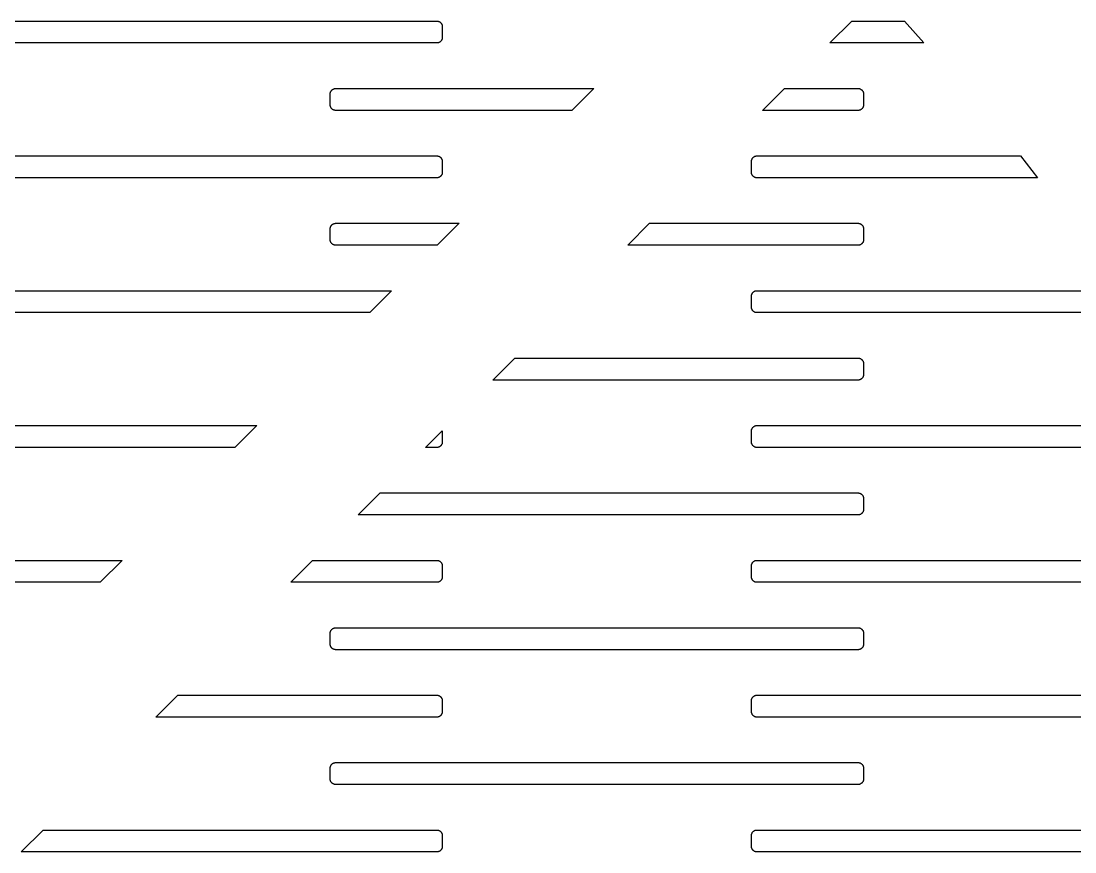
# Model space of a CAD drawing. Header units: metres. Extents: x -217 to 217, y -217 to 217.
# Drawn here: x 62.3 to 124.9, y 56.7 to 106 of the extents above; entities that cross this region are included whole.
import ezdxf

# ---------------------------------------------------------------- set-up
doc = ezdxf.new("R2010")
doc.units = ezdxf.units.M

msp = doc.modelspace()

# ---------------------------------------------------------------- linework, layer by layer
for p, q in [((56.0028, 105.978), (87.0028, 105.978)), ((87.0028, 105.978), (87.0232, 105.977)), ((87.0232, 105.977), (87.0435, 105.975)), ((87.0435, 105.975), (87.0637, 105.972)), ((87.0637, 105.972), (87.0836, 105.968)), ((87.0836, 105.968), (87.1032, 105.962)), ((87.1032, 105.962), (87.1224, 105.955)), ((87.1224, 105.955), (87.1412, 105.947)), ((87.1412, 105.947), (87.1594, 105.938)), ((87.1594, 105.938), (87.1769, 105.927)), ((87.1769, 105.927), (87.1938, 105.916)), ((87.1938, 105.916), (87.21, 105.903)), ((87.21, 105.903), (87.2253, 105.89)), ((87.2253, 105.89), (87.2397, 105.875)), ((87.2397, 105.875), (87.2532, 105.86)), ((87.2532, 105.86), (87.2657, 105.844)), ((87.2657, 105.844), (87.2772, 105.827)), ((87.2772, 105.827), (87.2876, 105.809)), ((87.2876, 105.809), (87.2969, 105.791)), ((87.2969, 105.791), (87.305, 105.772)), ((87.305, 105.772), (87.3119, 105.753)), ((87.3119, 105.753), (87.3176, 105.734)), ((87.3176, 105.734), (87.322, 105.714)), ((87.322, 105.714), (87.3252, 105.694)), ((110.335, 104.678), (111.635, 105.978)), ((111.635, 105.978), (114.765, 105.978)), ((114.765, 105.978), (115.911, 104.678)), ((87.3252, 105.694), (87.3271, 105.673)), ((87.3271, 105.673), (87.3278, 105.653)), ((87.3278, 105.653), (87.3278, 105.003)), ((87.0028, 104.678), (56.0028, 104.678)), ((87.0232, 104.678), (87.0028, 104.678)), ((87.0435, 104.68), (87.0232, 104.678)), ((87.0637, 104.684), (87.0435, 104.68)), ((87.0836, 104.688), (87.0637, 104.684)), ((87.1032, 104.694), (87.0836, 104.688)), ((87.1224, 104.701), (87.1032, 104.694)), ((87.1412, 104.709), (87.1224, 104.701)), ((87.1594, 104.718), (87.1412, 104.709)), ((87.1769, 104.728), (87.1594, 104.718)), ((87.1938, 104.74), (87.1769, 104.728)), ((87.21, 104.752), (87.1938, 104.74)), ((87.2253, 104.766), (87.21, 104.752)), ((87.2397, 104.78), (87.2253, 104.766)), ((87.2532, 104.796), (87.2397, 104.78)), ((87.2657, 104.812), (87.2532, 104.796)), ((87.2772, 104.829), (87.2657, 104.812)), ((87.2876, 104.846), (87.2772, 104.829)), ((87.2969, 104.864), (87.2876, 104.846)), ((87.305, 104.883), (87.2969, 104.864)), ((87.3119, 104.902), (87.305, 104.883)), ((87.3176, 104.922), (87.3119, 104.902)), ((87.322, 104.942), (87.3176, 104.922)), ((87.3252, 104.962), (87.322, 104.942)), ((87.3271, 104.982), (87.3252, 104.962)), ((87.3278, 105.003), (87.3271, 104.982)), ((115.911, 104.678), (110.335, 104.678)), ((80.8462, 101.938), (80.8644, 101.947)), ((80.8644, 101.947), (80.8831, 101.955)), ((80.8831, 101.955), (80.9024, 101.962)), ((80.9024, 101.962), (80.922, 101.968)), ((80.922, 101.968), (80.9419, 101.972)), ((80.9419, 101.972), (80.9621, 101.975)), ((80.9621, 101.975), (80.9824, 101.977)), ((80.9824, 101.977), (81.0028, 101.978)), ((81.0028, 101.978), (96.3209, 101.978)), ((96.3209, 101.978), (95.0209, 100.678)), ((106.335, 100.678), (107.635, 101.978)), ((107.635, 101.978), (112.003, 101.978)), ((112.003, 101.978), (112.023, 101.977)), ((112.023, 101.977), (112.044, 101.975)), ((112.044, 101.975), (112.064, 101.972)), ((112.064, 101.972), (112.084, 101.968)), ((112.084, 101.968), (112.103, 101.962)), ((112.103, 101.962), (112.122, 101.955)), ((112.122, 101.955), (112.141, 101.947)), ((112.141, 101.947), (112.159, 101.938)), ((80.6778, 101.653), (80.6784, 101.673)), ((80.6778, 101.003), (80.6778, 101.653)), ((80.6784, 101.673), (80.6804, 101.694)), ((80.6804, 101.694), (80.6835, 101.714)), ((80.6835, 101.714), (80.688, 101.734)), ((80.688, 101.734), (80.6937, 101.753)), ((80.6937, 101.753), (80.7006, 101.772)), ((80.7006, 101.772), (80.7087, 101.791)), ((80.7087, 101.791), (80.718, 101.809)), ((80.718, 101.809), (80.7284, 101.827)), ((80.7284, 101.827), (80.7399, 101.844)), ((80.7399, 101.844), (80.7524, 101.86)), ((80.7524, 101.86), (80.7659, 101.875)), ((80.7659, 101.875), (80.7803, 101.89)), ((80.7803, 101.89), (80.7956, 101.903)), ((80.7956, 101.903), (80.8118, 101.916)), ((80.8118, 101.916), (80.8287, 101.927)), ((80.8287, 101.927), (80.8462, 101.938)), ((112.159, 101.938), (112.177, 101.927)), ((112.177, 101.927), (112.194, 101.916)), ((112.194, 101.916), (112.21, 101.903)), ((112.21, 101.903), (112.225, 101.89)), ((112.225, 101.89), (112.24, 101.875)), ((112.24, 101.875), (112.253, 101.86)), ((112.253, 101.86), (112.266, 101.844)), ((112.266, 101.844), (112.277, 101.827)), ((112.277, 101.827), (112.288, 101.809)), ((112.288, 101.809), (112.297, 101.791)), ((112.297, 101.791), (112.305, 101.772)), ((112.305, 101.772), (112.312, 101.753)), ((112.312, 101.753), (112.318, 101.734)), ((112.318, 101.734), (112.322, 101.714)), ((112.322, 101.714), (112.325, 101.694)), ((112.325, 101.694), (112.327, 101.673)), ((112.327, 101.673), (112.328, 101.653)), ((112.328, 101.653), (112.328, 101.003)), ((80.6784, 100.982), (80.6778, 101.003)), ((80.6804, 100.962), (80.6784, 100.982)), ((80.6835, 100.942), (80.6804, 100.962)), ((80.688, 100.922), (80.6835, 100.942)), ((80.6937, 100.902), (80.688, 100.922)), ((80.7006, 100.883), (80.6937, 100.902)), ((80.7087, 100.864), (80.7006, 100.883)), ((80.718, 100.846), (80.7087, 100.864)), ((80.7284, 100.829), (80.718, 100.846)), ((80.7399, 100.812), (80.7284, 100.829)), ((80.7524, 100.796), (80.7399, 100.812)), ((80.7659, 100.78), (80.7524, 100.796)), ((80.7803, 100.766), (80.7659, 100.78)), ((80.7956, 100.752), (80.7803, 100.766)), ((80.8118, 100.74), (80.7956, 100.752)), ((80.8287, 100.728), (80.8118, 100.74)), ((80.8462, 100.718), (80.8287, 100.728)), ((80.8644, 100.709), (80.8462, 100.718)), ((80.8831, 100.701), (80.8644, 100.709)), ((80.9024, 100.694), (80.8831, 100.701)), ((80.922, 100.688), (80.9024, 100.694)), ((112.103, 100.694), (112.084, 100.688)), ((112.122, 100.701), (112.103, 100.694)), ((112.141, 100.709), (112.122, 100.701)), ((112.159, 100.718), (112.141, 100.709)), ((112.177, 100.728), (112.159, 100.718)), ((112.194, 100.74), (112.177, 100.728)), ((112.21, 100.752), (112.194, 100.74)), ((112.225, 100.766), (112.21, 100.752)), ((112.24, 100.78), (112.225, 100.766)), ((112.253, 100.796), (112.24, 100.78)), ((112.266, 100.812), (112.253, 100.796)), ((112.277, 100.829), (112.266, 100.812)), ((112.288, 100.846), (112.277, 100.829)), ((112.297, 100.864), (112.288, 100.846)), ((112.305, 100.883), (112.297, 100.864)), ((112.312, 100.902), (112.305, 100.883)), ((112.318, 100.922), (112.312, 100.902)), ((112.322, 100.942), (112.318, 100.922)), ((112.325, 100.962), (112.322, 100.942)), ((112.327, 100.982), (112.325, 100.962)), ((112.328, 101.003), (112.327, 100.982)), ((80.9419, 100.684), (80.922, 100.688)), ((80.9621, 100.68), (80.9419, 100.684)), ((80.9824, 100.678), (80.9621, 100.68)), ((81.0028, 100.678), (80.9824, 100.678)), ((95.0209, 100.678), (81.0028, 100.678)), ((112.003, 100.678), (106.335, 100.678)), ((112.023, 100.678), (112.003, 100.678)), ((112.044, 100.68), (112.023, 100.678)), ((112.064, 100.684), (112.044, 100.68)), ((112.084, 100.688), (112.064, 100.684)), ((56.0028, 97.9778), (87.0028, 97.9778)), ((87.0028, 97.9778), (87.0232, 97.9772)), ((87.0232, 97.9772), (87.0435, 97.9752)), ((87.0435, 97.9752), (87.0637, 97.972)), ((87.0637, 97.972), (87.0836, 97.9676)), ((87.0836, 97.9676), (87.1032, 97.9619)), ((87.1032, 97.9619), (87.1224, 97.955)), ((87.1224, 97.955), (87.1412, 97.9469)), ((87.1412, 97.9469), (87.1594, 97.9376)), ((87.1594, 97.9376), (87.1769, 97.9272)), ((87.1769, 97.9272), (87.1938, 97.9157)), ((87.1938, 97.9157), (87.21, 97.9032)), ((87.21, 97.9032), (87.2253, 97.8897)), ((87.2253, 97.8897), (87.2397, 97.8753)), ((87.2397, 97.8753), (87.2532, 97.86)), ((87.2532, 97.86), (87.2657, 97.8438)), ((87.2657, 97.8438), (87.2772, 97.8269)), ((87.2772, 97.8269), (87.2876, 97.8094)), ((87.2876, 97.8094), (87.2969, 97.7912)), ((87.2969, 97.7912), (87.305, 97.7724)), ((87.305, 97.7724), (87.3119, 97.7532)), ((87.3119, 97.7532), (87.3176, 97.7336)), ((87.3176, 97.7336), (87.322, 97.7137)), ((87.322, 97.7137), (87.3252, 97.6935)), ((87.3252, 97.6935), (87.3271, 97.6732)), ((87.3271, 97.6732), (87.3278, 97.6528)), ((87.3278, 97.6528), (87.3278, 97.0028)), ((105.678, 97.6732), (105.68, 97.6935)), ((105.678, 97.6528), (105.678, 97.6732)), ((105.678, 97.0028), (105.678, 97.6528)), ((105.68, 97.6935), (105.684, 97.7137)), ((105.684, 97.7137), (105.688, 97.7336)), ((105.688, 97.7336), (105.694, 97.7532)), ((105.694, 97.7532), (105.701, 97.7724)), ((105.701, 97.7724), (105.709, 97.7912)), ((105.709, 97.7912), (105.718, 97.8094)), ((105.718, 97.8094), (105.728, 97.8269)), ((105.728, 97.8269), (105.74, 97.8438)), ((105.74, 97.8438), (105.752, 97.86)), ((105.752, 97.86), (105.766, 97.8753)), ((105.766, 97.8753), (105.78, 97.8897)), ((105.78, 97.8897), (105.796, 97.9032)), ((105.796, 97.9032), (105.812, 97.9157)), ((105.812, 97.9157), (105.829, 97.9272)), ((105.829, 97.9272), (105.846, 97.9376)), ((105.846, 97.9376), (105.864, 97.9469)), ((105.864, 97.9469), (105.883, 97.955)), ((105.883, 97.955), (105.902, 97.9619)), ((105.902, 97.9619), (105.922, 97.9676)), ((105.922, 97.9676), (105.942, 97.972)), ((105.942, 97.972), (105.962, 97.9752)), ((105.962, 97.9752), (105.982, 97.9772)), ((105.982, 97.9772), (106.003, 97.9778)), ((106.003, 97.9778), (121.646, 97.9778)), ((121.646, 97.9778), (122.655, 96.6778)), ((87.322, 96.9419), (87.3176, 96.922)), ((87.3252, 96.9621), (87.322, 96.9419)), ((87.3271, 96.9824), (87.3252, 96.9621)), ((87.3278, 97.0028), (87.3271, 96.9824)), ((105.678, 96.9824), (105.678, 97.0028)), ((105.68, 96.9621), (105.678, 96.9824)), ((105.684, 96.9419), (105.68, 96.9621)), ((105.688, 96.922), (105.684, 96.9419)), ((87.0028, 96.6778), (56.0028, 96.6778)), ((87.0232, 96.6784), (87.0028, 96.6778)), ((87.0435, 96.6804), (87.0232, 96.6784)), ((87.0637, 96.6835), (87.0435, 96.6804)), ((87.0836, 96.688), (87.0637, 96.6835)), ((87.1032, 96.6937), (87.0836, 96.688)), ((87.1224, 96.7006), (87.1032, 96.6937)), ((87.1412, 96.7087), (87.1224, 96.7006)), ((87.1594, 96.718), (87.1412, 96.7087)), ((87.1769, 96.7284), (87.1594, 96.718)), ((87.1938, 96.7399), (87.1769, 96.7284)), ((87.21, 96.7524), (87.1938, 96.7399)), ((87.2253, 96.7659), (87.21, 96.7524)), ((87.2397, 96.7803), (87.2253, 96.7659)), ((87.2532, 96.7956), (87.2397, 96.7803)), ((87.2657, 96.8118), (87.2532, 96.7956)), ((87.2772, 96.8287), (87.2657, 96.8118)), ((87.2876, 96.8462), (87.2772, 96.8287)), ((87.2969, 96.8644), (87.2876, 96.8462)), ((87.305, 96.8831), (87.2969, 96.8644)), ((87.3119, 96.9024), (87.305, 96.8831)), ((87.3176, 96.922), (87.3119, 96.9024)), ((105.694, 96.9024), (105.688, 96.922)), ((105.701, 96.8831), (105.694, 96.9024)), ((105.709, 96.8644), (105.701, 96.8831)), ((105.718, 96.8462), (105.709, 96.8644)), ((105.728, 96.8287), (105.718, 96.8462)), ((105.74, 96.8118), (105.728, 96.8287)), ((105.752, 96.7956), (105.74, 96.8118)), ((105.766, 96.7803), (105.752, 96.7956)), ((105.78, 96.7659), (105.766, 96.7803)), ((105.796, 96.7524), (105.78, 96.7659)), ((105.812, 96.7399), (105.796, 96.7524)), ((105.829, 96.7284), (105.812, 96.7399)), ((105.846, 96.718), (105.829, 96.7284)), ((105.864, 96.7087), (105.846, 96.718)), ((105.883, 96.7006), (105.864, 96.7087)), ((105.902, 96.6937), (105.883, 96.7006)), ((105.922, 96.688), (105.902, 96.6937)), ((105.942, 96.6835), (105.922, 96.688)), ((105.962, 96.6804), (105.942, 96.6835)), ((105.982, 96.6784), (105.962, 96.6804)), ((106.003, 96.6778), (105.982, 96.6784)), ((122.655, 96.6778), (106.003, 96.6778)), ((80.718, 93.8094), (80.7284, 93.8269)), ((80.7284, 93.8269), (80.7399, 93.8438)), ((80.7399, 93.8438), (80.7524, 93.86)), ((80.7524, 93.86), (80.7659, 93.8753)), ((80.7659, 93.8753), (80.7803, 93.8897)), ((80.7803, 93.8897), (80.7956, 93.9032)), ((80.7956, 93.9032), (80.8118, 93.9157)), ((80.8118, 93.9157), (80.8287, 93.9272)), ((80.8287, 93.9272), (80.8462, 93.9376)), ((80.8462, 93.9376), (80.8644, 93.9469)), ((80.8644, 93.9469), (80.8831, 93.955)), ((80.8831, 93.955), (80.9024, 93.9619)), ((80.9024, 93.9619), (80.922, 93.9676)), ((80.922, 93.9676), (80.9419, 93.972)), ((80.9419, 93.972), (80.9621, 93.9752)), ((80.9621, 93.9752), (80.9824, 93.9772)), ((80.9824, 93.9772), (81.0028, 93.9778)), ((81.0028, 93.9778), (88.3209, 93.9778)), ((88.3209, 93.9778), (87.0209, 92.6778)), ((98.3347, 92.6778), (99.6346, 93.9778)), ((99.6346, 93.9778), (112.003, 93.9778)), ((112.003, 93.9778), (112.023, 93.9772)), ((112.023, 93.9772), (112.044, 93.9752)), ((112.044, 93.9752), (112.064, 93.972)), ((112.064, 93.972), (112.084, 93.9676)), ((112.084, 93.9676), (112.103, 93.9619)), ((112.103, 93.9619), (112.122, 93.955)), ((112.122, 93.955), (112.141, 93.9469)), ((112.141, 93.9469), (112.159, 93.9376)), ((112.159, 93.9376), (112.177, 93.9272)), ((112.177, 93.9272), (112.194, 93.9157)), ((112.194, 93.9157), (112.21, 93.9032)), ((112.21, 93.9032), (112.225, 93.8897)), ((112.225, 93.8897), (112.24, 93.8753)), ((112.24, 93.8753), (112.253, 93.86)), ((112.253, 93.86), (112.266, 93.8438)), ((112.266, 93.8438), (112.277, 93.8269)), ((112.277, 93.8269), (112.288, 93.8094)), ((80.6778, 93.6528), (80.6784, 93.6732)), ((80.6778, 93.0028), (80.6778, 93.6528)), ((80.6784, 93.6732), (80.6804, 93.6935)), ((80.6804, 93.6935), (80.6835, 93.7137)), ((80.6835, 93.7137), (80.688, 93.7336)), ((80.688, 93.7336), (80.6937, 93.7532)), ((80.6937, 93.7532), (80.7006, 93.7724)), ((80.7006, 93.7724), (80.7087, 93.7912)), ((80.7087, 93.7912), (80.718, 93.8094)), ((112.288, 93.8094), (112.297, 93.7912)), ((112.297, 93.7912), (112.305, 93.7724)), ((112.305, 93.7724), (112.312, 93.7532)), ((112.312, 93.7532), (112.318, 93.7336)), ((112.318, 93.7336), (112.322, 93.7137)), ((112.322, 93.7137), (112.325, 93.6935)), ((112.325, 93.6935), (112.327, 93.6732)), ((112.327, 93.6732), (112.328, 93.6528)), ((112.328, 93.6528), (112.328, 93.0028)), ((80.6784, 92.9824), (80.6778, 93.0028)), ((80.6804, 92.9621), (80.6784, 92.9824)), ((80.6835, 92.9419), (80.6804, 92.9621)), ((80.688, 92.922), (80.6835, 92.9419)), ((80.6937, 92.9024), (80.688, 92.922)), ((80.7006, 92.8831), (80.6937, 92.9024)), ((80.7087, 92.8644), (80.7006, 92.8831)), ((80.718, 92.8462), (80.7087, 92.8644)), ((80.7284, 92.8287), (80.718, 92.8462)), ((80.7399, 92.8118), (80.7284, 92.8287)), ((80.7524, 92.7956), (80.7399, 92.8118)), ((80.7659, 92.7803), (80.7524, 92.7956)), ((80.7803, 92.7659), (80.7659, 92.7803)), ((80.7956, 92.7524), (80.7803, 92.7659)), ((80.8118, 92.7399), (80.7956, 92.7524)), ((80.8287, 92.7284), (80.8118, 92.7399)), ((80.8462, 92.718), (80.8287, 92.7284)), ((80.8644, 92.7087), (80.8462, 92.718)), ((80.8831, 92.7006), (80.8644, 92.7087)), ((80.9024, 92.6937), (80.8831, 92.7006)), ((80.922, 92.688), (80.9024, 92.6937)), ((80.9419, 92.6835), (80.922, 92.688)), ((80.9621, 92.6804), (80.9419, 92.6835)), ((80.9824, 92.6784), (80.9621, 92.6804)), ((81.0028, 92.6778), (80.9824, 92.6784)), ((87.0209, 92.6778), (81.0028, 92.6778)), ((112.003, 92.6778), (98.3347, 92.6778)), ((112.023, 92.6784), (112.003, 92.6778)), ((112.044, 92.6804), (112.023, 92.6784)), ((112.064, 92.6835), (112.044, 92.6804)), ((112.084, 92.688), (112.064, 92.6835)), ((112.103, 92.6937), (112.084, 92.688)), ((112.122, 92.7006), (112.103, 92.6937)), ((112.141, 92.7087), (112.122, 92.7006)), ((112.159, 92.718), (112.141, 92.7087)), ((112.177, 92.7284), (112.159, 92.718)), ((112.194, 92.7399), (112.177, 92.7284)), ((112.21, 92.7524), (112.194, 92.7399)), ((112.225, 92.7659), (112.21, 92.7524)), ((112.24, 92.7803), (112.225, 92.7659)), ((112.253, 92.7956), (112.24, 92.7803)), ((112.266, 92.8118), (112.253, 92.7956)), ((112.277, 92.8287), (112.266, 92.8118)), ((112.288, 92.8462), (112.277, 92.8287)), ((112.297, 92.8644), (112.288, 92.8462)), ((112.305, 92.8831), (112.297, 92.8644)), ((112.312, 92.9024), (112.305, 92.8831)), ((112.318, 92.922), (112.312, 92.9024)), ((112.322, 92.9419), (112.318, 92.922)), ((112.325, 92.9621), (112.322, 92.9419)), ((112.327, 92.9824), (112.325, 92.9621)), ((112.328, 93.0028), (112.327, 92.9824)), ((56.0028, 89.9778), (84.3209, 89.9778)), ((84.3209, 89.9778), (83.0209, 88.6778)), ((105.678, 89.6732), (105.68, 89.6935)), ((105.678, 89.6528), (105.678, 89.6732)), ((105.678, 89.0028), (105.678, 89.6528)), ((105.68, 89.6935), (105.684, 89.7137)), ((105.684, 89.7137), (105.688, 89.7336)), ((105.688, 89.7336), (105.694, 89.7532)), ((105.694, 89.7532), (105.701, 89.7724)), ((105.701, 89.7724), (105.709, 89.7912)), ((105.709, 89.7912), (105.718, 89.8094)), ((105.718, 89.8094), (105.728, 89.8269)), ((105.728, 89.8269), (105.74, 89.8438)), ((105.74, 89.8438), (105.752, 89.86)), ((105.752, 89.86), (105.766, 89.8753)), ((105.766, 89.8753), (105.78, 89.8897)), ((105.78, 89.8897), (105.796, 89.9032)), ((105.796, 89.9032), (105.812, 89.9157)), ((105.812, 89.9157), (105.829, 89.9272)), ((105.829, 89.9272), (105.846, 89.9376)), ((105.846, 89.9376), (105.864, 89.9469)), ((105.864, 89.9469), (105.883, 89.955)), ((105.883, 89.955), (105.902, 89.9619)), ((105.902, 89.9619), (105.922, 89.9676)), ((105.922, 89.9676), (105.942, 89.972)), ((105.942, 89.972), (105.962, 89.9752)), ((105.962, 89.9752), (105.982, 89.9772)), ((105.982, 89.9772), (106.003, 89.9778)), ((106.003, 89.9778), (127.673, 89.9778)), ((105.678, 88.9824), (105.678, 89.0028)), ((105.68, 88.9621), (105.678, 88.9824)), ((105.684, 88.9419), (105.68, 88.9621)), ((105.688, 88.922), (105.684, 88.9419)), ((105.694, 88.9024), (105.688, 88.922)), ((105.701, 88.8831), (105.694, 88.9024)), ((105.709, 88.8644), (105.701, 88.8831)), ((105.718, 88.8462), (105.709, 88.8644)), ((105.728, 88.8287), (105.718, 88.8462)), ((105.74, 88.8118), (105.728, 88.8287)), ((105.752, 88.7956), (105.74, 88.8118)), ((83.0209, 88.6778), (56.0028, 88.6778)), ((105.766, 88.7803), (105.752, 88.7956)), ((105.78, 88.7659), (105.766, 88.7803)), ((105.796, 88.7524), (105.78, 88.7659)), ((105.812, 88.7399), (105.796, 88.7524)), ((105.829, 88.7284), (105.812, 88.7399)), ((105.846, 88.718), (105.829, 88.7284)), ((105.864, 88.7087), (105.846, 88.718)), ((105.883, 88.7006), (105.864, 88.7087)), ((105.902, 88.6937), (105.883, 88.7006)), ((105.922, 88.688), (105.902, 88.6937)), ((105.942, 88.6835), (105.922, 88.688)), ((105.962, 88.6804), (105.942, 88.6835)), ((105.982, 88.6784), (105.962, 88.6804)), ((106.003, 88.6778), (105.982, 88.6784)), ((128.556, 88.6778), (106.003, 88.6778)), ((90.3347, 84.6778), (91.6346, 85.9778)), ((91.6346, 85.9778), (112.003, 85.9778)), ((112.003, 85.9778), (112.023, 85.9772)), ((112.023, 85.9772), (112.044, 85.9752)), ((112.044, 85.9752), (112.064, 85.972)), ((112.064, 85.972), (112.084, 85.9676)), ((112.084, 85.9676), (112.103, 85.9619)), ((112.103, 85.9619), (112.122, 85.955)), ((112.122, 85.955), (112.141, 85.9469)), ((112.141, 85.9469), (112.159, 85.9376)), ((112.159, 85.9376), (112.177, 85.9272)), ((112.177, 85.9272), (112.194, 85.9157)), ((112.194, 85.9157), (112.21, 85.9032)), ((112.21, 85.9032), (112.225, 85.8897)), ((112.225, 85.8897), (112.24, 85.8753)), ((112.24, 85.8753), (112.253, 85.86)), ((112.253, 85.86), (112.266, 85.8438)), ((112.266, 85.8438), (112.277, 85.8269)), ((112.277, 85.8269), (112.288, 85.8094)), ((112.288, 85.8094), (112.297, 85.7912)), ((112.297, 85.7912), (112.305, 85.7724)), ((112.305, 85.7724), (112.312, 85.7532)), ((112.312, 85.7532), (112.318, 85.7336)), ((112.318, 85.7336), (112.322, 85.7137)), ((112.322, 85.7137), (112.325, 85.6935)), ((112.325, 85.6935), (112.327, 85.6732)), ((112.327, 85.6732), (112.328, 85.6528)), ((112.328, 85.6528), (112.328, 85.0028)), ((112.003, 84.6778), (90.3347, 84.6778)), ((112.023, 84.6784), (112.003, 84.6778)), ((112.044, 84.6804), (112.023, 84.6784)), ((112.064, 84.6835), (112.044, 84.6804)), ((112.084, 84.688), (112.064, 84.6835)), ((112.103, 84.6937), (112.084, 84.688)), ((112.122, 84.7006), (112.103, 84.6937)), ((112.141, 84.7087), (112.122, 84.7006)), ((112.159, 84.718), (112.141, 84.7087)), ((112.177, 84.7284), (112.159, 84.718)), ((112.194, 84.7399), (112.177, 84.7284)), ((112.21, 84.7524), (112.194, 84.7399)), ((112.225, 84.7659), (112.21, 84.7524)), ((112.24, 84.7803), (112.225, 84.7659)), ((112.253, 84.7956), (112.24, 84.7803)), ((112.266, 84.8118), (112.253, 84.7956)), ((112.277, 84.8287), (112.266, 84.8118)), ((112.288, 84.8462), (112.277, 84.8287)), ((112.297, 84.8644), (112.288, 84.8462)), ((112.305, 84.8831), (112.297, 84.8644)), ((112.312, 84.9024), (112.305, 84.8831)), ((112.318, 84.922), (112.312, 84.9024)), ((112.322, 84.9419), (112.318, 84.922)), ((112.325, 84.9621), (112.322, 84.9419)), ((112.327, 84.9824), (112.325, 84.9621)), ((112.328, 85.0028), (112.327, 84.9824)), ((56.0028, 81.9778), (76.3209, 81.9778)), ((76.3209, 81.9778), (75.0209, 80.6778)), ((105.829, 81.9272), (105.846, 81.9376)), ((105.846, 81.9376), (105.864, 81.9469)), ((105.864, 81.9469), (105.883, 81.955)), ((105.883, 81.955), (105.902, 81.9619)), ((105.902, 81.9619), (105.922, 81.9676)), ((105.922, 81.9676), (105.942, 81.972)), ((105.942, 81.972), (105.962, 81.9752)), ((105.962, 81.9752), (105.982, 81.9772)), ((105.982, 81.9772), (106.003, 81.9778)), ((106.003, 81.9778), (132.956, 81.9778)), ((86.3347, 80.6778), (87.3272, 81.6704)), ((87.3272, 81.6704), (87.3278, 81.6528)), ((87.3278, 81.6528), (87.3278, 81.0028)), ((105.678, 81.6732), (105.68, 81.6935)), ((105.678, 81.6528), (105.678, 81.6732)), ((105.678, 81.0028), (105.678, 81.6528)), ((105.68, 81.6935), (105.684, 81.7137)), ((105.684, 81.7137), (105.688, 81.7336)), ((105.688, 81.7336), (105.694, 81.7532)), ((105.694, 81.7532), (105.701, 81.7724)), ((105.701, 81.7724), (105.709, 81.7912)), ((105.709, 81.7912), (105.718, 81.8094)), ((105.718, 81.8094), (105.728, 81.8269)), ((105.728, 81.8269), (105.74, 81.8438)), ((105.74, 81.8438), (105.752, 81.86)), ((105.752, 81.86), (105.766, 81.8753)), ((105.766, 81.8753), (105.78, 81.8897)), ((105.78, 81.8897), (105.796, 81.9032)), ((105.796, 81.9032), (105.812, 81.9157)), ((105.812, 81.9157), (105.829, 81.9272)), ((87.0435, 80.6804), (87.0232, 80.6784)), ((87.0637, 80.6835), (87.0435, 80.6804)), ((87.0836, 80.688), (87.0637, 80.6835)), ((87.1032, 80.6937), (87.0836, 80.688)), ((87.1224, 80.7006), (87.1032, 80.6937)), ((87.1412, 80.7087), (87.1224, 80.7006)), ((87.1594, 80.718), (87.1412, 80.7087)), ((87.1769, 80.7284), (87.1594, 80.718)), ((87.1938, 80.7399), (87.1769, 80.7284)), ((87.21, 80.7524), (87.1938, 80.7399)), ((87.2253, 80.7659), (87.21, 80.7524)), ((87.2397, 80.7803), (87.2253, 80.7659)), ((87.2532, 80.7956), (87.2397, 80.7803)), ((87.2657, 80.8118), (87.2532, 80.7956)), ((87.2772, 80.8287), (87.2657, 80.8118)), ((87.2876, 80.8462), (87.2772, 80.8287)), ((87.2969, 80.8644), (87.2876, 80.8462)), ((87.305, 80.8831), (87.2969, 80.8644)), ((87.3119, 80.9024), (87.305, 80.8831)), ((87.3176, 80.922), (87.3119, 80.9024)), ((87.322, 80.9419), (87.3176, 80.922)), ((87.3252, 80.9621), (87.322, 80.9419)), ((87.3271, 80.9824), (87.3252, 80.9621)), ((87.3278, 81.0028), (87.3271, 80.9824)), ((105.678, 80.9824), (105.678, 81.0028)), ((105.68, 80.9621), (105.678, 80.9824)), ((105.684, 80.9419), (105.68, 80.9621)), ((105.688, 80.922), (105.684, 80.9419)), ((105.694, 80.9024), (105.688, 80.922)), ((105.701, 80.8831), (105.694, 80.9024)), ((105.709, 80.8644), (105.701, 80.8831)), ((105.718, 80.8462), (105.709, 80.8644)), ((105.728, 80.8287), (105.718, 80.8462)), ((105.74, 80.8118), (105.728, 80.8287)), ((105.752, 80.7956), (105.74, 80.8118)), ((105.766, 80.7803), (105.752, 80.7956)), ((105.78, 80.7659), (105.766, 80.7803)), ((105.796, 80.7524), (105.78, 80.7659)), ((105.812, 80.7399), (105.796, 80.7524)), ((105.829, 80.7284), (105.812, 80.7399)), ((105.846, 80.718), (105.829, 80.7284)), ((105.864, 80.7087), (105.846, 80.718)), ((105.883, 80.7006), (105.864, 80.7087)), ((105.902, 80.6937), (105.883, 80.7006)), ((105.922, 80.688), (105.902, 80.6937)), ((105.942, 80.6835), (105.922, 80.688)), ((105.962, 80.6804), (105.942, 80.6835)), ((105.982, 80.6784), (105.962, 80.6804)), ((75.0209, 80.6778), (56.0028, 80.6778)), ((87.0028, 80.6778), (86.3347, 80.6778)), ((87.0232, 80.6784), (87.0028, 80.6778)), ((106.003, 80.6778), (105.982, 80.6784)), ((133.725, 80.6778), (106.003, 80.6778)), ((82.3347, 76.6778), (83.6346, 77.9778)), ((83.6346, 77.9778), (112.003, 77.9778)), ((112.003, 77.9778), (112.023, 77.9772)), ((112.023, 77.9772), (112.044, 77.9752)), ((112.044, 77.9752), (112.064, 77.972)), ((112.064, 77.972), (112.084, 77.9676)), ((112.084, 77.9676), (112.103, 77.9619)), ((112.103, 77.9619), (112.122, 77.955)), ((112.122, 77.955), (112.141, 77.9469)), ((112.141, 77.9469), (112.159, 77.9376)), ((112.159, 77.9376), (112.177, 77.9272)), ((112.177, 77.9272), (112.194, 77.9157)), ((112.194, 77.9157), (112.21, 77.9032)), ((112.21, 77.9032), (112.225, 77.8897)), ((112.225, 77.8897), (112.24, 77.8753)), ((112.24, 77.8753), (112.253, 77.86)), ((112.253, 77.86), (112.266, 77.8438)), ((112.266, 77.8438), (112.277, 77.8269)), ((112.277, 77.8269), (112.288, 77.8094)), ((112.288, 77.8094), (112.297, 77.7912)), ((112.297, 77.7912), (112.305, 77.7724)), ((112.305, 77.7724), (112.312, 77.7532)), ((112.312, 77.7532), (112.318, 77.7336)), ((112.318, 77.7336), (112.322, 77.7137)), ((112.322, 77.7137), (112.325, 77.6935)), ((112.325, 77.6935), (112.327, 77.6732)), ((112.327, 77.6732), (112.328, 77.6528)), ((112.328, 77.6528), (112.328, 77.0028)), ((112.322, 76.9419), (112.318, 76.922)), ((112.325, 76.9621), (112.322, 76.9419)), ((112.327, 76.9824), (112.325, 76.9621)), ((112.328, 77.0028), (112.327, 76.9824)), ((112.003, 76.6778), (82.3347, 76.6778)), ((112.023, 76.6784), (112.003, 76.6778)), ((112.044, 76.6804), (112.023, 76.6784)), ((112.064, 76.6835), (112.044, 76.6804)), ((112.084, 76.688), (112.064, 76.6835)), ((112.103, 76.6937), (112.084, 76.688)), ((112.122, 76.7006), (112.103, 76.6937)), ((112.141, 76.7087), (112.122, 76.7006)), ((112.159, 76.718), (112.141, 76.7087)), ((112.177, 76.7284), (112.159, 76.718)), ((112.194, 76.7399), (112.177, 76.7284)), ((112.21, 76.7524), (112.194, 76.7399)), ((112.225, 76.7659), (112.21, 76.7524)), ((112.24, 76.7803), (112.225, 76.7659)), ((112.253, 76.7956), (112.24, 76.7803)), ((112.266, 76.8118), (112.253, 76.7956)), ((112.277, 76.8287), (112.266, 76.8118)), ((112.288, 76.8462), (112.277, 76.8287)), ((112.297, 76.8644), (112.288, 76.8462)), ((112.305, 76.8831), (112.297, 76.8644)), ((112.312, 76.9024), (112.305, 76.8831)), ((112.318, 76.922), (112.312, 76.9024)), ((56.0028, 73.9778), (68.3209, 73.9778)), ((68.3209, 73.9778), (67.0209, 72.6778)), ((78.3347, 72.6778), (79.6346, 73.9778)), ((79.6346, 73.9778), (87.0028, 73.9778)), ((87.0028, 73.9778), (87.0232, 73.9772)), ((87.0232, 73.9772), (87.0435, 73.9752)), ((87.0435, 73.9752), (87.0637, 73.972)), ((87.0637, 73.972), (87.0836, 73.9676)), ((87.0836, 73.9676), (87.1032, 73.9619)), ((87.1032, 73.9619), (87.1224, 73.955)), ((87.1224, 73.955), (87.1412, 73.9469)), ((87.1412, 73.9469), (87.1594, 73.9376)), ((87.1594, 73.9376), (87.1769, 73.9272)), ((87.1769, 73.9272), (87.1938, 73.9157)), ((87.1938, 73.9157), (87.21, 73.9032)), ((87.21, 73.9032), (87.2253, 73.8897)), ((87.2253, 73.8897), (87.2397, 73.8753)), ((87.2397, 73.8753), (87.2532, 73.86)), ((87.2532, 73.86), (87.2657, 73.8438)), ((87.2657, 73.8438), (87.2772, 73.8269)), ((87.2772, 73.8269), (87.2876, 73.8094)), ((87.2876, 73.8094), (87.2969, 73.7912)), ((105.709, 73.7912), (105.718, 73.8094)), ((105.718, 73.8094), (105.728, 73.8269)), ((105.728, 73.8269), (105.74, 73.8438)), ((105.74, 73.8438), (105.752, 73.86)), ((105.752, 73.86), (105.766, 73.8753)), ((105.766, 73.8753), (105.78, 73.8897)), ((105.78, 73.8897), (105.796, 73.9032)), ((105.796, 73.9032), (105.812, 73.9157)), ((105.812, 73.9157), (105.829, 73.9272)), ((105.829, 73.9272), (105.846, 73.9376)), ((105.846, 73.9376), (105.864, 73.9469)), ((105.864, 73.9469), (105.883, 73.955)), ((105.883, 73.955), (105.902, 73.9619)), ((105.902, 73.9619), (105.922, 73.9676)), ((105.922, 73.9676), (105.942, 73.972)), ((105.942, 73.972), (105.962, 73.9752)), ((105.962, 73.9752), (105.982, 73.9772)), ((105.982, 73.9772), (106.003, 73.9778)), ((106.003, 73.9778), (137.003, 73.9778)), ((87.2969, 73.7912), (87.305, 73.7724)), ((87.305, 73.7724), (87.3119, 73.7532)), ((87.3119, 73.7532), (87.3176, 73.7336)), ((87.3176, 73.7336), (87.322, 73.7137)), ((87.322, 73.7137), (87.3252, 73.6935)), ((87.3252, 73.6935), (87.3271, 73.6732)), ((87.3271, 73.6732), (87.3278, 73.6528)), ((87.3278, 73.6528), (87.3278, 73.0028)), ((105.678, 73.6732), (105.68, 73.6935)), ((105.678, 73.6528), (105.678, 73.6732)), ((105.678, 73.0028), (105.678, 73.6528)), ((105.68, 73.6935), (105.684, 73.7137)), ((105.684, 73.7137), (105.688, 73.7336)), ((105.688, 73.7336), (105.694, 73.7532)), ((105.694, 73.7532), (105.701, 73.7724)), ((105.701, 73.7724), (105.709, 73.7912)), ((67.0209, 72.6778), (56.0028, 72.6778)), ((87.0028, 72.6778), (78.3347, 72.6778)), ((87.0232, 72.6784), (87.0028, 72.6778)), ((87.0435, 72.6804), (87.0232, 72.6784)), ((87.0637, 72.6835), (87.0435, 72.6804)), ((87.0836, 72.688), (87.0637, 72.6835)), ((87.1032, 72.6937), (87.0836, 72.688)), ((87.1224, 72.7006), (87.1032, 72.6937)), ((87.1412, 72.7087), (87.1224, 72.7006)), ((87.1594, 72.718), (87.1412, 72.7087)), ((87.1769, 72.7284), (87.1594, 72.718)), ((87.1938, 72.7399), (87.1769, 72.7284)), ((87.21, 72.7524), (87.1938, 72.7399)), ((87.2253, 72.7659), (87.21, 72.7524)), ((87.2397, 72.7803), (87.2253, 72.7659)), ((87.2532, 72.7956), (87.2397, 72.7803)), ((87.2657, 72.8118), (87.2532, 72.7956)), ((87.2772, 72.8287), (87.2657, 72.8118)), ((87.2876, 72.8462), (87.2772, 72.8287)), ((87.2969, 72.8644), (87.2876, 72.8462)), ((87.305, 72.8831), (87.2969, 72.8644)), ((87.3119, 72.9024), (87.305, 72.8831)), ((87.3176, 72.922), (87.3119, 72.9024)), ((87.322, 72.9419), (87.3176, 72.922)), ((87.3252, 72.9621), (87.322, 72.9419)), ((87.3271, 72.9824), (87.3252, 72.9621)), ((87.3278, 73.0028), (87.3271, 72.9824)), ((105.678, 72.9824), (105.678, 73.0028)), ((105.68, 72.9621), (105.678, 72.9824)), ((105.684, 72.9419), (105.68, 72.9621)), ((105.688, 72.922), (105.684, 72.9419)), ((105.694, 72.9024), (105.688, 72.922)), ((105.701, 72.8831), (105.694, 72.9024)), ((105.709, 72.8644), (105.701, 72.8831)), ((105.718, 72.8462), (105.709, 72.8644)), ((105.728, 72.8287), (105.718, 72.8462)), ((105.74, 72.8118), (105.728, 72.8287)), ((105.752, 72.7956), (105.74, 72.8118)), ((105.766, 72.7803), (105.752, 72.7956)), ((105.78, 72.7659), (105.766, 72.7803)), ((105.796, 72.7524), (105.78, 72.7659)), ((105.812, 72.7399), (105.796, 72.7524)), ((105.829, 72.7284), (105.812, 72.7399)), ((105.846, 72.718), (105.829, 72.7284)), ((105.864, 72.7087), (105.846, 72.718)), ((105.883, 72.7006), (105.864, 72.7087)), ((105.902, 72.6937), (105.883, 72.7006)), ((105.922, 72.688), (105.902, 72.6937)), ((105.942, 72.6835), (105.922, 72.688)), ((105.962, 72.6804), (105.942, 72.6835)), ((105.982, 72.6784), (105.962, 72.6804)), ((106.003, 72.6778), (105.982, 72.6784)), ((137.003, 72.6778), (106.003, 72.6778)), ((80.6778, 69.6528), (80.6784, 69.6732)), ((80.6778, 69.0028), (80.6778, 69.6528)), ((80.6784, 69.6732), (80.6804, 69.6935)), ((80.6804, 69.6935), (80.6835, 69.7137)), ((80.6835, 69.7137), (80.688, 69.7336)), ((80.688, 69.7336), (80.6937, 69.7532)), ((80.6937, 69.7532), (80.7006, 69.7724)), ((80.7006, 69.7724), (80.7087, 69.7912)), ((80.7087, 69.7912), (80.718, 69.8094)), ((80.718, 69.8094), (80.7284, 69.8269)), ((80.7284, 69.8269), (80.7399, 69.8438)), ((80.7399, 69.8438), (80.7524, 69.86)), ((80.7524, 69.86), (80.7659, 69.8753)), ((80.7659, 69.8753), (80.7803, 69.8897)), ((80.7803, 69.8897), (80.7956, 69.9032)), ((80.7956, 69.9032), (80.8118, 69.9157)), ((80.8118, 69.9157), (80.8287, 69.9272)), ((80.8287, 69.9272), (80.8462, 69.9376)), ((80.8462, 69.9376), (80.8644, 69.9469)), ((80.8644, 69.9469), (80.8831, 69.955)), ((80.8831, 69.955), (80.9024, 69.9619)), ((80.9024, 69.9619), (80.922, 69.9676)), ((80.922, 69.9676), (80.9419, 69.972)), ((80.9419, 69.972), (80.9621, 69.9752)), ((80.9621, 69.9752), (80.9824, 69.9772)), ((80.9824, 69.9772), (81.0028, 69.9778)), ((81.0028, 69.9778), (112.003, 69.9778)), ((112.003, 69.9778), (112.023, 69.9772)), ((112.023, 69.9772), (112.044, 69.9752)), ((112.044, 69.9752), (112.064, 69.972)), ((112.064, 69.972), (112.084, 69.9676)), ((112.084, 69.9676), (112.103, 69.9619)), ((112.103, 69.9619), (112.122, 69.955)), ((112.122, 69.955), (112.141, 69.9469)), ((112.141, 69.9469), (112.159, 69.9376)), ((112.159, 69.9376), (112.177, 69.9272)), ((112.177, 69.9272), (112.194, 69.9157)), ((112.194, 69.9157), (112.21, 69.9032)), ((112.21, 69.9032), (112.225, 69.8897)), ((112.225, 69.8897), (112.24, 69.8753)), ((112.24, 69.8753), (112.253, 69.86)), ((112.253, 69.86), (112.266, 69.8438)), ((112.266, 69.8438), (112.277, 69.8269)), ((112.277, 69.8269), (112.288, 69.8094)), ((112.288, 69.8094), (112.297, 69.7912)), ((112.297, 69.7912), (112.305, 69.7724)), ((112.305, 69.7724), (112.312, 69.7532)), ((112.312, 69.7532), (112.318, 69.7336)), ((112.318, 69.7336), (112.322, 69.7137)), ((112.322, 69.7137), (112.325, 69.6935)), ((112.325, 69.6935), (112.327, 69.6732)), ((112.327, 69.6732), (112.328, 69.6528)), ((112.328, 69.6528), (112.328, 69.0028)), ((80.6784, 68.9824), (80.6778, 69.0028)), ((80.6804, 68.9621), (80.6784, 68.9824)), ((80.6835, 68.9419), (80.6804, 68.9621)), ((80.688, 68.922), (80.6835, 68.9419)), ((80.6937, 68.9024), (80.688, 68.922)), ((80.7006, 68.8831), (80.6937, 68.9024)), ((80.7087, 68.8644), (80.7006, 68.8831)), ((80.718, 68.8462), (80.7087, 68.8644)), ((80.7284, 68.8287), (80.718, 68.8462)), ((80.7399, 68.8118), (80.7284, 68.8287)), ((80.7524, 68.7956), (80.7399, 68.8118)), ((112.266, 68.8118), (112.253, 68.7956)), ((112.277, 68.8287), (112.266, 68.8118)), ((112.288, 68.8462), (112.277, 68.8287)), ((112.297, 68.8644), (112.288, 68.8462)), ((112.305, 68.8831), (112.297, 68.8644)), ((112.312, 68.9024), (112.305, 68.8831)), ((112.318, 68.922), (112.312, 68.9024)), ((112.322, 68.9419), (112.318, 68.922)), ((112.325, 68.9621), (112.322, 68.9419)), ((112.327, 68.9824), (112.325, 68.9621)), ((112.328, 69.0028), (112.327, 68.9824)), ((80.7659, 68.7803), (80.7524, 68.7956)), ((80.7803, 68.7659), (80.7659, 68.7803)), ((80.7956, 68.7524), (80.7803, 68.7659)), ((80.8118, 68.7399), (80.7956, 68.7524)), ((80.8287, 68.7284), (80.8118, 68.7399)), ((80.8462, 68.718), (80.8287, 68.7284)), ((80.8644, 68.7087), (80.8462, 68.718)), ((80.8831, 68.7006), (80.8644, 68.7087)), ((80.9024, 68.6937), (80.8831, 68.7006)), ((80.922, 68.688), (80.9024, 68.6937)), ((80.9419, 68.6835), (80.922, 68.688)), ((80.9621, 68.6804), (80.9419, 68.6835)), ((80.9824, 68.6784), (80.9621, 68.6804)), ((81.0028, 68.6778), (80.9824, 68.6784)), ((112.003, 68.6778), (81.0028, 68.6778)), ((112.023, 68.6784), (112.003, 68.6778)), ((112.044, 68.6804), (112.023, 68.6784)), ((112.064, 68.6835), (112.044, 68.6804)), ((112.084, 68.688), (112.064, 68.6835)), ((112.103, 68.6937), (112.084, 68.688)), ((112.122, 68.7006), (112.103, 68.6937)), ((112.141, 68.7087), (112.122, 68.7006)), ((112.159, 68.718), (112.141, 68.7087)), ((112.177, 68.7284), (112.159, 68.718)), ((112.194, 68.7399), (112.177, 68.7284)), ((112.21, 68.7524), (112.194, 68.7399)), ((112.225, 68.7659), (112.21, 68.7524)), ((112.24, 68.7803), (112.225, 68.7659)), ((112.253, 68.7956), (112.24, 68.7803)), ((70.3347, 64.6778), (71.6346, 65.9778)), ((71.6346, 65.9778), (87.0028, 65.9778)), ((87.0028, 65.9778), (87.0232, 65.9772)), ((87.0232, 65.9772), (87.0435, 65.9752)), ((87.0435, 65.9752), (87.0637, 65.972)), ((87.0637, 65.972), (87.0836, 65.9676)), ((87.0836, 65.9676), (87.1032, 65.9619)), ((87.1032, 65.9619), (87.1224, 65.955)), ((87.1224, 65.955), (87.1412, 65.9469)), ((87.1412, 65.9469), (87.1594, 65.9376)), ((87.1594, 65.9376), (87.1769, 65.9272)), ((87.1769, 65.9272), (87.1938, 65.9157)), ((87.1938, 65.9157), (87.21, 65.9032)), ((87.21, 65.9032), (87.2253, 65.8897)), ((87.2253, 65.8897), (87.2397, 65.8753)), ((87.2397, 65.8753), (87.2532, 65.86)), ((87.2532, 65.86), (87.2657, 65.8438)), ((87.2657, 65.8438), (87.2772, 65.8269)), ((87.2772, 65.8269), (87.2876, 65.8094)), ((87.2876, 65.8094), (87.2969, 65.7912)), ((87.2969, 65.7912), (87.305, 65.7724)), ((87.305, 65.7724), (87.3119, 65.7532)), ((87.3119, 65.7532), (87.3176, 65.7336)), ((87.3176, 65.7336), (87.322, 65.7137)), ((87.322, 65.7137), (87.3252, 65.6935)), ((87.3252, 65.6935), (87.3271, 65.6732)), ((87.3271, 65.6732), (87.3278, 65.6528)), ((105.678, 65.6732), (105.68, 65.6935)), ((105.678, 65.6528), (105.678, 65.6732)), ((105.68, 65.6935), (105.684, 65.7137)), ((105.684, 65.7137), (105.688, 65.7336)), ((105.688, 65.7336), (105.694, 65.7532)), ((105.694, 65.7532), (105.701, 65.7724)), ((105.701, 65.7724), (105.709, 65.7912)), ((105.709, 65.7912), (105.718, 65.8094)), ((105.718, 65.8094), (105.728, 65.8269)), ((105.728, 65.8269), (105.74, 65.8438)), ((105.74, 65.8438), (105.752, 65.86)), ((105.752, 65.86), (105.766, 65.8753)), ((105.766, 65.8753), (105.78, 65.8897)), ((105.78, 65.8897), (105.796, 65.9032)), ((105.796, 65.9032), (105.812, 65.9157)), ((105.812, 65.9157), (105.829, 65.9272)), ((105.829, 65.9272), (105.846, 65.9376)), ((105.846, 65.9376), (105.864, 65.9469)), ((105.864, 65.9469), (105.883, 65.955)), ((105.883, 65.955), (105.902, 65.9619)), ((105.902, 65.9619), (105.922, 65.9676)), ((105.922, 65.9676), (105.942, 65.972)), ((105.942, 65.972), (105.962, 65.9752)), ((105.962, 65.9752), (105.982, 65.9772)), ((105.982, 65.9772), (106.003, 65.9778)), ((106.003, 65.9778), (137.003, 65.9778)), ((87.3278, 65.6528), (87.3278, 65.0028)), ((105.678, 65.0028), (105.678, 65.6528)), ((87.0028, 64.6778), (70.3347, 64.6778)), ((87.0232, 64.6784), (87.0028, 64.6778)), ((87.0435, 64.6804), (87.0232, 64.6784)), ((87.0637, 64.6835), (87.0435, 64.6804)), ((87.0836, 64.688), (87.0637, 64.6835)), ((87.1032, 64.6937), (87.0836, 64.688)), ((87.1224, 64.7006), (87.1032, 64.6937)), ((87.1412, 64.7087), (87.1224, 64.7006)), ((87.1594, 64.718), (87.1412, 64.7087)), ((87.1769, 64.7284), (87.1594, 64.718)), ((87.1938, 64.7399), (87.1769, 64.7284)), ((87.21, 64.7524), (87.1938, 64.7399)), ((87.2253, 64.7659), (87.21, 64.7524)), ((87.2397, 64.7803), (87.2253, 64.7659)), ((87.2532, 64.7956), (87.2397, 64.7803)), ((87.2657, 64.8118), (87.2532, 64.7956)), ((87.2772, 64.8287), (87.2657, 64.8118)), ((87.2876, 64.8462), (87.2772, 64.8287)), ((87.2969, 64.8644), (87.2876, 64.8462)), ((87.305, 64.8831), (87.2969, 64.8644)), ((87.3119, 64.9024), (87.305, 64.8831)), ((87.3176, 64.922), (87.3119, 64.9024)), ((87.322, 64.9419), (87.3176, 64.922)), ((87.3252, 64.9621), (87.322, 64.9419)), ((87.3271, 64.9824), (87.3252, 64.9621)), ((87.3278, 65.0028), (87.3271, 64.9824)), ((105.678, 64.9824), (105.678, 65.0028)), ((105.68, 64.9621), (105.678, 64.9824)), ((105.684, 64.9419), (105.68, 64.9621)), ((105.688, 64.922), (105.684, 64.9419)), ((105.694, 64.9024), (105.688, 64.922)), ((105.701, 64.8831), (105.694, 64.9024)), ((105.709, 64.8644), (105.701, 64.8831)), ((105.718, 64.8462), (105.709, 64.8644)), ((105.728, 64.8287), (105.718, 64.8462)), ((105.74, 64.8118), (105.728, 64.8287)), ((105.752, 64.7956), (105.74, 64.8118)), ((105.766, 64.7803), (105.752, 64.7956)), ((105.78, 64.7659), (105.766, 64.7803)), ((105.796, 64.7524), (105.78, 64.7659)), ((105.812, 64.7399), (105.796, 64.7524)), ((105.829, 64.7284), (105.812, 64.7399)), ((105.846, 64.718), (105.829, 64.7284)), ((105.864, 64.7087), (105.846, 64.718)), ((105.883, 64.7006), (105.864, 64.7087)), ((105.902, 64.6937), (105.883, 64.7006)), ((105.922, 64.688), (105.902, 64.6937)), ((105.942, 64.6835), (105.922, 64.688)), ((105.962, 64.6804), (105.942, 64.6835)), ((105.982, 64.6784), (105.962, 64.6804)), ((106.003, 64.6778), (105.982, 64.6784)), ((137.003, 64.6778), (106.003, 64.6778)), ((80.8118, 61.9157), (80.8287, 61.9272)), ((80.8287, 61.9272), (80.8462, 61.9376)), ((80.8462, 61.9376), (80.8644, 61.9469)), ((80.8644, 61.9469), (80.8831, 61.955)), ((80.8831, 61.955), (80.9024, 61.9619)), ((80.9024, 61.9619), (80.922, 61.9676)), ((80.922, 61.9676), (80.9419, 61.972)), ((80.9419, 61.972), (80.9621, 61.9752)), ((80.9621, 61.9752), (80.9824, 61.9772)), ((80.9824, 61.9772), (81.0028, 61.9778)), ((81.0028, 61.9778), (112.003, 61.9778)), ((112.003, 61.9778), (112.023, 61.9772)), ((112.023, 61.9772), (112.044, 61.9752)), ((112.044, 61.9752), (112.064, 61.972)), ((112.064, 61.972), (112.084, 61.9676)), ((112.084, 61.9676), (112.103, 61.9619)), ((112.103, 61.9619), (112.122, 61.955)), ((112.122, 61.955), (112.141, 61.9469)), ((112.141, 61.9469), (112.159, 61.9376)), ((112.159, 61.9376), (112.177, 61.9272)), ((112.177, 61.9272), (112.194, 61.9157)), ((80.6778, 61.6528), (80.6784, 61.6732)), ((80.6778, 61.0028), (80.6778, 61.6528)), ((80.6784, 61.6732), (80.6804, 61.6935)), ((80.6804, 61.6935), (80.6835, 61.7137)), ((80.6835, 61.7137), (80.688, 61.7336)), ((80.688, 61.7336), (80.6937, 61.7532)), ((80.6937, 61.7532), (80.7006, 61.7724)), ((80.7006, 61.7724), (80.7087, 61.7912)), ((80.7087, 61.7912), (80.718, 61.8094)), ((80.718, 61.8094), (80.7284, 61.8269)), ((80.7284, 61.8269), (80.7399, 61.8438)), ((80.7399, 61.8438), (80.7524, 61.86)), ((80.7524, 61.86), (80.7659, 61.8753)), ((80.7659, 61.8753), (80.7803, 61.8897)), ((80.7803, 61.8897), (80.7956, 61.9032)), ((80.7956, 61.9032), (80.8118, 61.9157)), ((112.194, 61.9157), (112.21, 61.9032)), ((112.21, 61.9032), (112.225, 61.8897)), ((112.225, 61.8897), (112.24, 61.8753)), ((112.24, 61.8753), (112.253, 61.86)), ((112.253, 61.86), (112.266, 61.8438)), ((112.266, 61.8438), (112.277, 61.8269)), ((112.277, 61.8269), (112.288, 61.8094)), ((112.288, 61.8094), (112.297, 61.7912)), ((112.297, 61.7912), (112.305, 61.7724)), ((112.305, 61.7724), (112.312, 61.7532)), ((112.312, 61.7532), (112.318, 61.7336)), ((112.318, 61.7336), (112.322, 61.7137)), ((112.322, 61.7137), (112.325, 61.6935)), ((112.325, 61.6935), (112.327, 61.6732)), ((112.327, 61.6732), (112.328, 61.6528)), ((112.328, 61.6528), (112.328, 61.0028)), ((80.6784, 60.9824), (80.6778, 61.0028)), ((80.6804, 60.9621), (80.6784, 60.9824)), ((80.6835, 60.9419), (80.6804, 60.9621)), ((80.688, 60.922), (80.6835, 60.9419)), ((80.6937, 60.9024), (80.688, 60.922)), ((80.7006, 60.8831), (80.6937, 60.9024)), ((80.7087, 60.8644), (80.7006, 60.8831)), ((80.718, 60.8462), (80.7087, 60.8644)), ((80.7284, 60.8286), (80.718, 60.8462)), ((80.7399, 60.8118), (80.7284, 60.8286)), ((80.7524, 60.7956), (80.7399, 60.8118)), ((80.7659, 60.7803), (80.7524, 60.7956)), ((80.7803, 60.7659), (80.7659, 60.7803)), ((80.7956, 60.7524), (80.7803, 60.7659)), ((80.8118, 60.7399), (80.7956, 60.7524)), ((80.8287, 60.7284), (80.8118, 60.7399)), ((80.8462, 60.718), (80.8287, 60.7284)), ((80.8644, 60.7087), (80.8462, 60.718)), ((80.8831, 60.7006), (80.8644, 60.7087)), ((80.9024, 60.6937), (80.8831, 60.7006)), ((80.922, 60.688), (80.9024, 60.6937)), ((80.9419, 60.6835), (80.922, 60.688)), ((80.9621, 60.6804), (80.9419, 60.6835)), ((80.9824, 60.6784), (80.9621, 60.6804)), ((81.0028, 60.6778), (80.9824, 60.6784)), ((112.003, 60.6778), (81.0028, 60.6778)), ((112.023, 60.6784), (112.003, 60.6778)), ((112.044, 60.6804), (112.023, 60.6784)), ((112.064, 60.6835), (112.044, 60.6804)), ((112.084, 60.688), (112.064, 60.6835)), ((112.103, 60.6937), (112.084, 60.688)), ((112.122, 60.7006), (112.103, 60.6937)), ((112.141, 60.7087), (112.122, 60.7006)), ((112.159, 60.718), (112.141, 60.7087)), ((112.177, 60.7284), (112.159, 60.718)), ((112.194, 60.7399), (112.177, 60.7284)), ((112.21, 60.7524), (112.194, 60.7399)), ((112.225, 60.7659), (112.21, 60.7524)), ((112.24, 60.7803), (112.225, 60.7659)), ((112.253, 60.7956), (112.24, 60.7803)), ((112.266, 60.8118), (112.253, 60.7956)), ((112.277, 60.8286), (112.266, 60.8118)), ((112.288, 60.8462), (112.277, 60.8286)), ((112.297, 60.8644), (112.288, 60.8462)), ((112.305, 60.8831), (112.297, 60.8644)), ((112.312, 60.9024), (112.305, 60.8831)), ((112.318, 60.922), (112.312, 60.9024)), ((112.322, 60.9419), (112.318, 60.922)), ((112.325, 60.9621), (112.322, 60.9419)), ((112.327, 60.9824), (112.325, 60.9621)), ((112.328, 61.0028), (112.327, 60.9824)), ((62.3346, 56.6778), (63.6346, 57.9778)), ((63.6346, 57.9778), (87.0028, 57.9778)), ((87.0028, 57.9778), (87.0232, 57.9772)), ((87.0232, 57.9772), (87.0435, 57.9752)), ((87.0435, 57.9752), (87.0637, 57.972)), ((87.0637, 57.972), (87.0836, 57.9676)), ((87.0836, 57.9676), (87.1032, 57.9619)), ((87.1032, 57.9619), (87.1224, 57.955)), ((87.1224, 57.955), (87.1412, 57.9469)), ((87.1412, 57.9469), (87.1594, 57.9376)), ((87.1594, 57.9376), (87.1769, 57.9272)), ((87.1769, 57.9272), (87.1938, 57.9157)), ((87.1938, 57.9157), (87.21, 57.9032)), ((87.21, 57.9032), (87.2253, 57.8897)), ((87.2253, 57.8897), (87.2397, 57.8753)), ((87.2397, 57.8753), (87.2532, 57.86)), ((87.2532, 57.86), (87.2657, 57.8438)), ((87.2657, 57.8438), (87.2772, 57.8269)), ((87.2772, 57.8269), (87.2876, 57.8094)), ((87.2876, 57.8094), (87.2969, 57.7912)), ((87.2969, 57.7912), (87.305, 57.7724)), ((87.305, 57.7724), (87.3119, 57.7532)), ((87.3119, 57.7532), (87.3176, 57.7336)), ((87.3176, 57.7336), (87.322, 57.7137)), ((87.322, 57.7137), (87.3252, 57.6935)), ((87.3252, 57.6935), (87.3271, 57.6732)), ((87.3271, 57.6732), (87.3278, 57.6528)), ((87.3278, 57.6528), (87.3278, 57.0028)), ((105.678, 57.6732), (105.68, 57.6935)), ((105.678, 57.6528), (105.678, 57.6732)), ((105.678, 57.0028), (105.678, 57.6528)), ((105.68, 57.6935), (105.684, 57.7137)), ((105.684, 57.7137), (105.688, 57.7336)), ((105.688, 57.7336), (105.694, 57.7532)), ((105.694, 57.7532), (105.701, 57.7724)), ((105.701, 57.7724), (105.709, 57.7912)), ((105.709, 57.7912), (105.718, 57.8094)), ((105.718, 57.8094), (105.728, 57.8269)), ((105.728, 57.8269), (105.74, 57.8438)), ((105.74, 57.8438), (105.752, 57.86)), ((105.752, 57.86), (105.766, 57.8753)), ((105.766, 57.8753), (105.78, 57.8897)), ((105.78, 57.8897), (105.796, 57.9032)), ((105.796, 57.9032), (105.812, 57.9157)), ((105.812, 57.9157), (105.829, 57.9272)), ((105.829, 57.9272), (105.846, 57.9376)), ((105.846, 57.9376), (105.864, 57.9469)), ((105.864, 57.9469), (105.883, 57.955)), ((105.883, 57.955), (105.902, 57.9619)), ((105.902, 57.9619), (105.922, 57.9676)), ((105.922, 57.9676), (105.942, 57.972)), ((105.942, 57.972), (105.962, 57.9752)), ((105.962, 57.9752), (105.982, 57.9772)), ((105.982, 57.9772), (106.003, 57.9778)), ((106.003, 57.9778), (137.003, 57.9778)), ((87.3176, 56.922), (87.3119, 56.9024)), ((87.322, 56.9419), (87.3176, 56.922)), ((87.3252, 56.9621), (87.322, 56.9419)), ((87.3271, 56.9824), (87.3252, 56.9621)), ((87.3278, 57.0028), (87.3271, 56.9824)), ((105.678, 56.9824), (105.678, 57.0028)), ((105.68, 56.9621), (105.678, 56.9824)), ((105.684, 56.9419), (105.68, 56.9621)), ((105.688, 56.922), (105.684, 56.9419)), ((105.694, 56.9024), (105.688, 56.922)), ((87.0028, 56.6778), (62.3346, 56.6778)), ((87.0232, 56.6784), (87.0028, 56.6778)), ((87.0435, 56.6804), (87.0232, 56.6784)), ((87.0637, 56.6835), (87.0435, 56.6804)), ((87.0836, 56.688), (87.0637, 56.6835)), ((87.1032, 56.6937), (87.0836, 56.688)), ((87.1224, 56.7006), (87.1032, 56.6937)), ((87.1412, 56.7087), (87.1224, 56.7006)), ((87.1594, 56.718), (87.1412, 56.7087)), ((87.1769, 56.7284), (87.1594, 56.718)), ((87.1938, 56.7399), (87.1769, 56.7284)), ((87.21, 56.7524), (87.1938, 56.7399)), ((87.2253, 56.7659), (87.21, 56.7524)), ((87.2397, 56.7803), (87.2253, 56.7659)), ((87.2532, 56.7956), (87.2397, 56.7803)), ((87.2657, 56.8118), (87.2532, 56.7956)), ((87.2772, 56.8286), (87.2657, 56.8118)), ((87.2876, 56.8462), (87.2772, 56.8286)), ((87.2969, 56.8644), (87.2876, 56.8462)), ((87.305, 56.8831), (87.2969, 56.8644)), ((87.3119, 56.9024), (87.305, 56.8831)), ((105.701, 56.8831), (105.694, 56.9024)), ((105.709, 56.8644), (105.701, 56.8831)), ((105.718, 56.8462), (105.709, 56.8644)), ((105.728, 56.8286), (105.718, 56.8462)), ((105.74, 56.8118), (105.728, 56.8286)), ((105.752, 56.7956), (105.74, 56.8118)), ((105.766, 56.7803), (105.752, 56.7956)), ((105.78, 56.7659), (105.766, 56.7803)), ((105.796, 56.7524), (105.78, 56.7659)), ((105.812, 56.7399), (105.796, 56.7524)), ((105.829, 56.7284), (105.812, 56.7399)), ((105.846, 56.718), (105.829, 56.7284)), ((105.864, 56.7087), (105.846, 56.718)), ((105.883, 56.7006), (105.864, 56.7087)), ((105.902, 56.6937), (105.883, 56.7006)), ((105.922, 56.688), (105.902, 56.6937)), ((105.942, 56.6835), (105.922, 56.688)), ((105.962, 56.6804), (105.942, 56.6835)), ((105.982, 56.6784), (105.962, 56.6804)), ((106.003, 56.6778), (105.982, 56.6784)), ((137.003, 56.6778), (106.003, 56.6778))]:
    msp.add_line(p, q)

doc.saveas('drawing.dxf')
